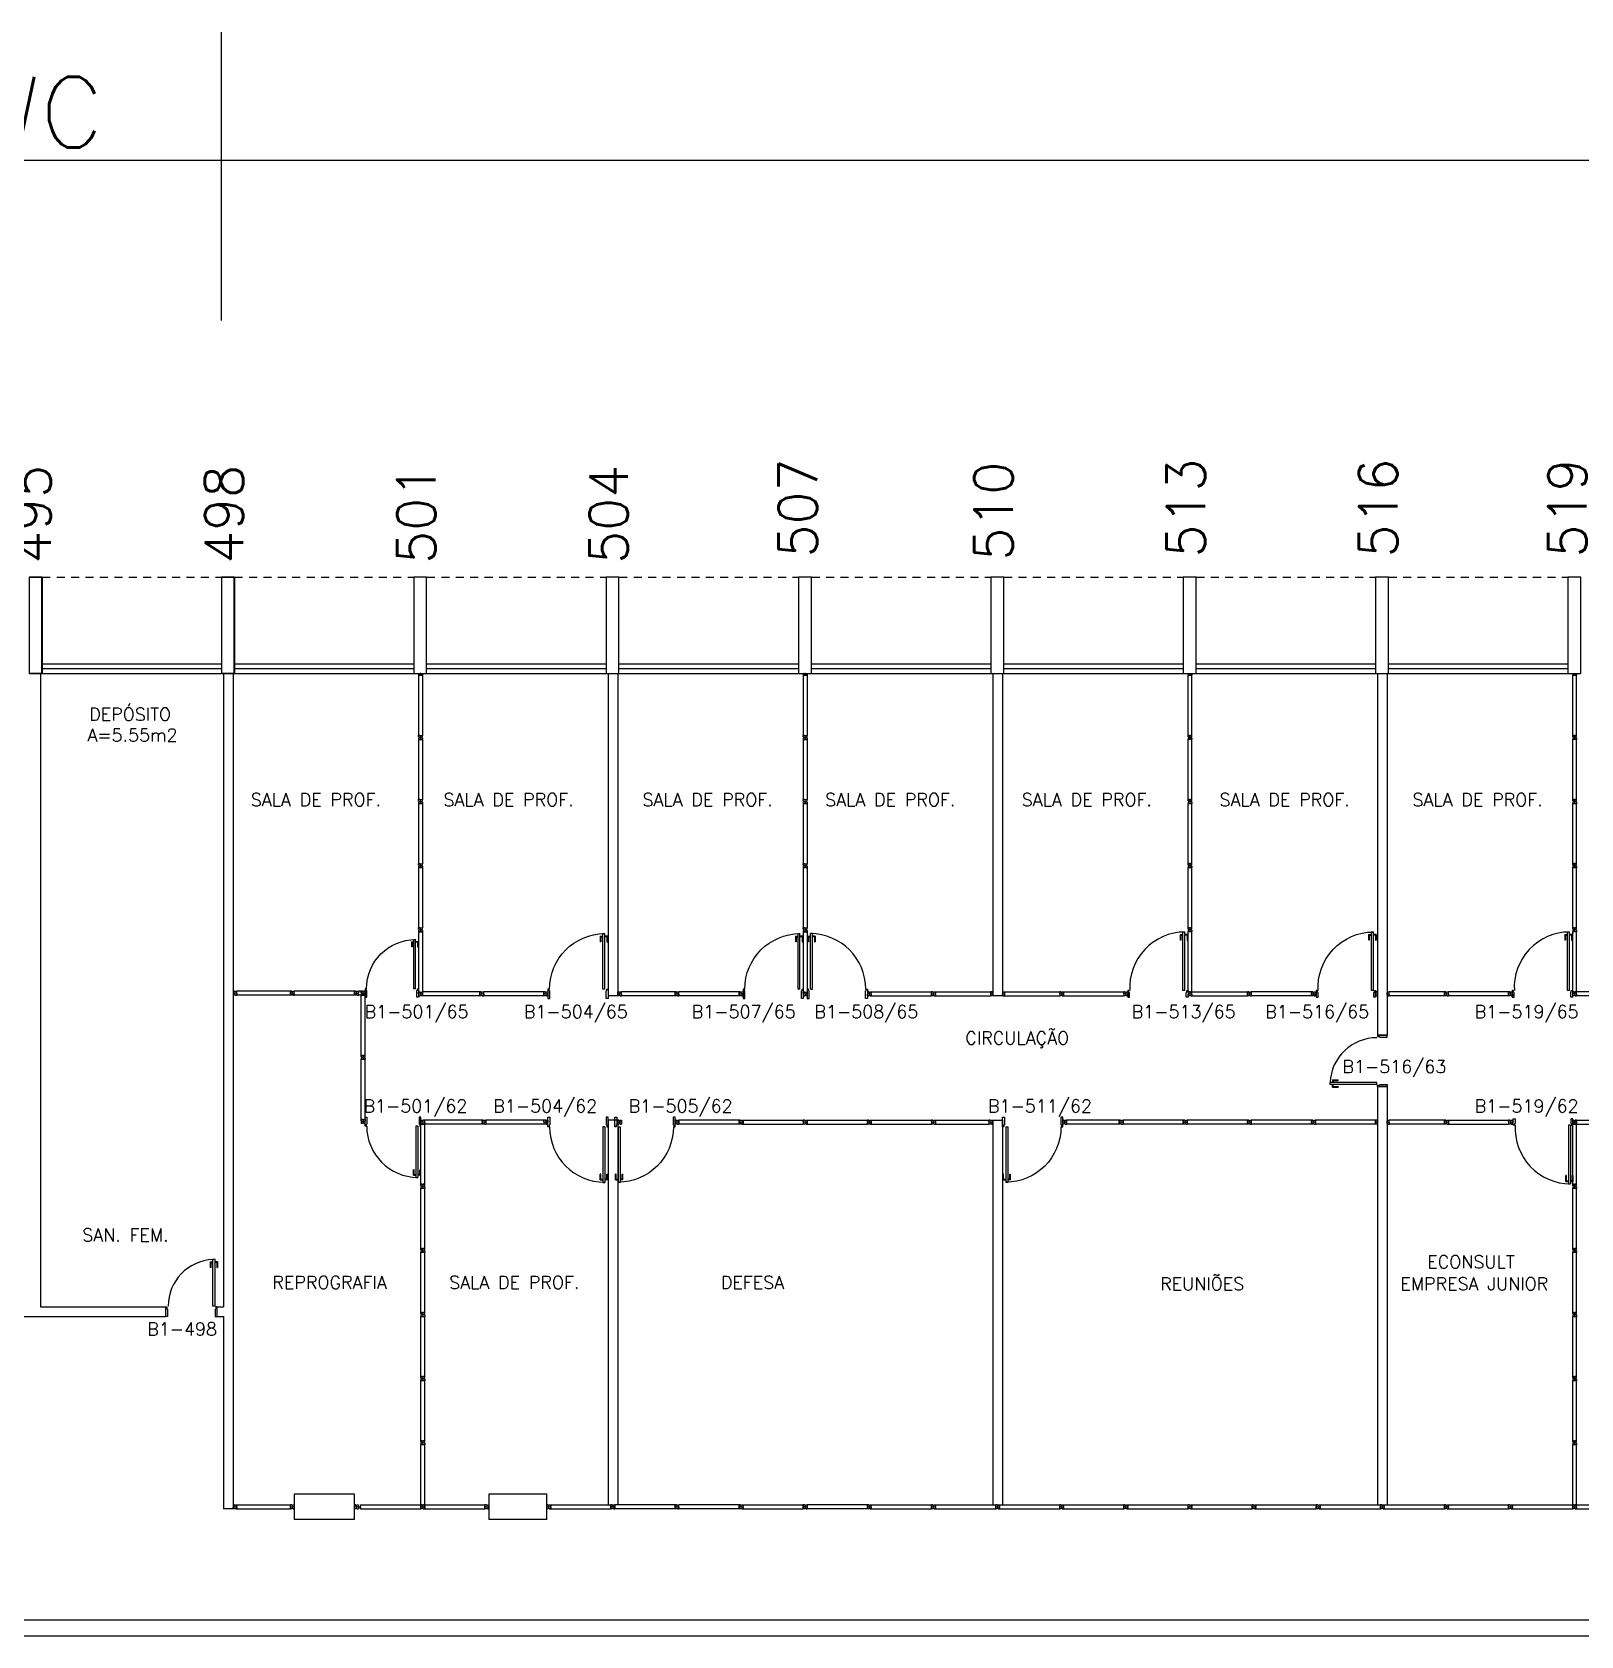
# Model space of a CAD drawing. Header units: millimetres. Extents: x 2308 to 2568, y 1142 to 1238.
# Drawn here: x 2351.47 to 2375.63, y 1211.99 to 1237.01 of the extents above; entities that cross this region are included whole.
import ezdxf
from ezdxf.enums import TextEntityAlignment as Align

# ---------------------------------------------------------------- set-up
doc = ezdxf.new("R2010")
doc.units = ezdxf.units.MM
doc.linetypes.add('HIDDEN2', pattern=[0.1875, 0.125, -0.0625])
for name, color, linetype in [('ALV', 2, 'Continuous'), ('AREA', 2, 'Continuous'), ('DIV', 2, 'Continuous'), ('ESQ', 1, 'Continuous'), ('ESTR', 3, 'Continuous'), ('NOPILAR1', 2, 'Continuous'), ('PORTA', 2, 'Continuous'), ('PROJ', 1, 'HIDDEN2'), ('TEXTO', 2, 'Continuous'), ('TEXTO-ENDEREÇO', 2, 'Continuous'), ('USO1', 2, 'Continuous')]:
    doc.layers.add(name, color=color, linetype=linetype)
doc.styles.add('1', font='romans.shx')
doc.styles.add('NOPILAR', font='simplex.shx', dxfattribs={"height": 0.6})
doc.styles.add('UNB-100', font='simplex.shx', dxfattribs={"height": 0.2})
doc.styles.add('UNB-100-1', font='simplex.shx', dxfattribs={"height": 0.2})
doc.dimstyles.new('1-600', dxfattribs={"dimtxt": 1.1, "dimasz": 2.5, "dimexe": 2, "dimexo": 4, "dimgap": 0.2, "dimtad": 1, "dimdec": 0, "dimzin": 4, "dimdsep": 46, "dimlunit": 6, "dimtxsty": '1', "dimblk1": 'NONE', "dimblk2": 'NONE', "dimsah": 1, "dimcen": 0, "dimclrd": 2, "dimclre": 2, "dimclrt": 2, "dimadec": 0, "dimazin": 0, "dimtfac": 1, "dimtdec": 0, "dimtmove": 2, "dimatfit": 3, "dimldrblk": 'NONE', "dimfxl": 1, "dimtolj": 1, "dimtzin": 0, "dimarcsym": 0})

# ---------------------------------------------------------------- blocks, each defined once
blk = doc.blocks.new('PILAR-SLN')
blk.add_lwpolyline([(0.2, 0), (0.2, -1.5), (0, -1.5), (0, 0)], close=True)
blk = doc.blocks.new('DIVMT-SLN')
for p, q in [((-0.03, 0.03), (-0.03, 0.006)), ((-0.008, 0.03), (-0.03, 0.03)), ((-0.0185, 0.006), (-0.03, 0.006)), ((-0.0185, -0.006), (-0.0185, 0.006)), ((-0.008, 0.03), (-0.008, 0.02)), ((-0.008, 0.02), (0.008, 0.02)), ((-0.0051, 0), (0.0051, 0)), ((0.0051, 0), (-0.0051, 0)), ((-0.0051, 0), (0.0051, 0)), ((0, -0.0051), (0, 0.0051)), ((0, 0.0051), (0, -0.0051)), ((0.008, 0.03), (0.008, 0.02)), ((0.008, 0.03), (0.03, 0.03)), ((0.0205, 0.006), (0.03, 0.006)), ((0.0205, -0.006), (0.0205, 0.006)), ((0.0205, 0.006), (0.0205, -0.006)), ((0.0205, 0.006), (0.03, 0.006)), ((0.97, 0.03), (0.03, 0.03)), ((0.03, 0.006), (0.03, 0.03)), ((0.03, -0.03), (0.03, 0.03)), ((0.03, -0.005), (0.03, 0.005)), ((0.97, -0.03), (0.97, 0.03)), ((0.97, 0.03), (0.97, 0.009)), ((0.97, 0.009), (0.97, 0.027)), ((0.9795, 0.006), (0.97, 0.006)), ((0.97, -0.005), (0.97, 0.005)), ((0.9795, 0.006), (0.9795, -0.006)), ((1.0051, 0), (0.9949, 0)), ((1, 0.0051), (1, -0.0051)), ((-0.0185, -0.006), (-0.03, -0.006)), ((-0.03, -0.03), (-0.03, -0.006)), ((-0.008, -0.03), (-0.03, -0.03)), ((-0.008, -0.03), (-0.008, -0.02)), ((-0.008, -0.02), (0.008, -0.02)), ((0.008, -0.03), (0.008, -0.02)), ((0.008, -0.03), (0.03, -0.03)), ((0.0205, -0.006), (0.03, -0.006)), ((0.0205, -0.006), (0.03, -0.006)), ((0.03, -0.006), (0.03, -0.03)), ((0.97, -0.03), (0.03, -0.03)), ((0.9795, -0.006), (0.97, -0.006)), ((0.97, -0.009), (0.97, -0.027))]:
    blk.add_line(p, q)
blk = doc.blocks.new('MTT-SLN')
for p, q in [((-0.008, 0.03), (-0.03, 0.03)), ((-0.03, 0.03), (-0.03, 0.006)), ((-0.0185, 0.006), (-0.03, 0.006)), ((-0.0185, -0.006), (-0.0185, 0.006)), ((-0.008, 0.03), (-0.008, 0.02)), ((-0.008, 0.02), (0.008, 0.02)), ((-0.0051, 0), (0.0051, 0)), ((0, -0.0051), (0, 0.0051)), ((0.008, 0.03), (0.03, 0.03)), ((0.008, 0.03), (0.008, 0.02)), ((0.0205, -0.006), (0.0205, 0.006)), ((0.0205, 0.006), (0.03, 0.006)), ((0.03, 0.006), (0.03, 0.03)), ((-0.03, -0.03), (-0.03, -0.006)), ((-0.0185, -0.006), (-0.03, -0.006)), ((-0.008, -0.03), (-0.03, -0.03)), ((-0.008, -0.02), (0.008, -0.02)), ((-0.008, -0.03), (-0.008, -0.02)), ((0.008, -0.03), (0.008, -0.02)), ((0.008, -0.03), (0.03, -0.03)), ((0.0205, -0.006), (0.03, -0.006)), ((0.03, -0.006), (0.03, -0.03))]:
    blk.add_line(p, q)
blk = doc.blocks.new('MTINI-SLN')
for p, q in [((-0.03, 0.008), (-0.03, 0.03)), ((0.03, 0.03), (-0.03, 0.03)), ((-0.03, 0.008), (-0.02, 0.008)), ((-0.009, 0.03), (-0.027, 0.03)), ((-0.02, 0.008), (-0.02, 0)), ((-0.001, 0), (-0.02, 0)), ((-0.006, 0.02), (-0.006, 0.03)), ((-0.006, 0.023), (-0.006, 0.027)), ((-0.006, 0.02), (0.006, 0.02)), ((0.005, 0.03), (-0.005, 0.03)), ((0.005, 0), (-0.005, 0)), ((0.004, 0.02), (-0.004, 0.02)), ((0.02, 0), (-0.001, 0)), ((0, -0.005), (0, 0.005)), ((0.006, 0.02), (0.006, 0.03)), ((0.006, 0.023), (0.006, 0.027)), ((0.009, 0.03), (0.027, 0.03)), ((0.03, 0.008), (0.02, 0.008)), ((0.02, 0), (0.02, 0.008)), ((0.03, 0.008), (0.03, 0.03))]:
    blk.add_line(p, q)
blk = doc.blocks.new('DIV-SLN')
for p, q in [((-0.0051, 0), (0.0051, 0)), ((0, -0.0051), (0, 0.0051)), ((0.0205, 0.006), (0.03, 0.006)), ((0.0205, -0.006), (0.0205, 0.006)), ((0.03, 0.03), (0.97, 0.03)), ((0.03, 0.03), (0.03, -0.03)), ((0.03, 0.009), (0.03, 0.027)), ((0.03, 0.005), (0.03, -0.005)), ((0.97, 0.03), (0.97, -0.03)), ((0.9795, 0.006), (0.97, 0.006)), ((0.97, 0.005), (0.97, -0.005)), ((0.9795, -0.006), (0.9795, 0.006)), ((1.0051, 0), (0.9949, 0)), ((0.9949, 0), (1.0051, 0)), ((1, -0.0051), (1, 0.0051)), ((0.0205, -0.006), (0.03, -0.006)), ((0.03, -0.03), (0.03, -0.009)), ((0.03, -0.009), (0.03, -0.027)), ((0.03, -0.03), (0.97, -0.03)), ((0.9795, -0.006), (0.97, -0.006))]:
    blk.add_line(p, q)
blk = doc.blocks.new('PDV1E-SLN')
at = {"layer": 'DIV'}
for p, q in [((-0.94, 0.075), (-0.91, 0.075)), ((-0.94, 0.06), (-0.94, 0.075)), ((-0.94, -0.06), (-0.94, 0.06)), ((-0.91, 0.075), (-0.91, -0.045)), ((0, 0.075), (-0.03, 0.075)), ((-0.03, 0.075), (-0.03, -0.045)), ((0, 0.06), (0, 0.075)), ((0, -0.06), (0, 0.06)), ((-0.94, -0.075), (-0.94, -0.06)), ((-0.92, -0.075), (-0.94, -0.075)), ((-0.92, -0.045), (-0.92, -0.075)), ((-0.92, -0.045), (-0.91, -0.045)), ((-0.082, -0.075), (-0.082, -0.94)), ((-0.052, -0.075), (-0.082, -0.075)), ((-0.052, -0.075), (-0.052, -0.94)), ((-0.02, -0.045), (-0.03, -0.045)), ((-0.02, -0.045), (-0.02, -0.075)), ((-0.02, -0.075), (0, -0.075)), ((0, -0.075), (0, -0.06)), ((-0.082, -0.94), (-0.052, -0.94))]:
    blk.add_line(p, q, dxfattribs=at)
at = {"layer": 'DIV', "color": 1}
for p, q in [((-0.114, -0.81), (-0.124, -0.81)), ((-0.124, -0.9), (-0.124, -0.81)), ((-0.124, -0.9), (-0.082, -0.9)), ((-0.114, -0.89), (-0.114, -0.81)), ((-0.114, -0.89), (-0.082, -0.89)), ((-0.019, -0.89), (-0.052, -0.89)), ((-0.009, -0.9), (-0.052, -0.9)), ((-0.019, -0.81), (-0.009, -0.81)), ((-0.019, -0.89), (-0.019, -0.81)), ((-0.009, -0.9), (-0.009, -0.81))]:
    blk.add_line(p, q, dxfattribs=at)
blk.add_arc((-0.049, -0.075), 0.864, 179.9757, 269.8462, dxfattribs=at)
blk = doc.blocks.new('PE80-SLN')
at = {"color": 2}
for p, q in [((0.075, 0), (-0.075, 0)), ((-0.075, -0.03), (-0.075, 0)), ((0.075, 0), (0.075, -0.02)), ((0.04, -0.03), (-0.075, -0.03)), ((0.075, -0.02), (0.04, -0.02)), ((0.04, -0.03), (0.04, -0.02)), ((0.085, -0.03), (0.817, -0.03)), ((0.085, -0.03), (0.085, -0.065)), ((0.085, -0.065), (0.817, -0.065)), ((0.817, -0.065), (0.817, -0.03)), ((0.04, -0.771), (-0.075, -0.771)), ((-0.075, -0.771), (-0.075, -0.801)), ((0.075, -0.801), (-0.075, -0.801)), ((0.075, -0.802), (-0.075, -0.802)), ((0.04, -0.771), (0.04, -0.781)), ((0.075, -0.781), (0.04, -0.781)), ((0.075, -0.801), (0.075, -0.781))]:
    blk.add_line(p, q, dxfattribs=at)
at = {"color": 1}
for p, q in [((0.777, 0.01), (0.687, 0.01)), ((0.687, 0), (0.687, 0.01)), ((0.777, 0.01), (0.777, -0.03)), ((0.767, 0), (0.687, 0)), ((0.767, -0.095), (0.687, -0.095)), ((0.687, -0.095), (0.687, -0.105)), ((0.777, -0.105), (0.687, -0.105)), ((0.767, 0), (0.767, -0.03)), ((0.767, -0.095), (0.767, -0.065)), ((0.777, -0.105), (0.777, -0.065))]:
    blk.add_line(p, q, dxfattribs=at)
blk.add_arc((0.085, -0.03), 0.731, 270, 357.3429, dxfattribs=at)
blk = doc.blocks.new('PDV2E-SLN')
at = {"layer": 'DIV', "color": 1}
for p, q in [((0.023, 0.925), (0.063, 0.925)), ((0.023, 0.925), (0.023, 0.835)), ((0.033, 0.835), (0.023, 0.835)), ((0.033, 0.915), (0.063, 0.915)), ((0.033, 0.915), (0.033, 0.835)), ((0.138, 0.925), (0.097, 0.925)), ((0.128, 0.915), (0.097, 0.915)), ((0.128, 0.915), (0.128, 0.835)), ((0.128, 0.835), (0.137, 0.835)), ((0.138, 0.925), (0.138, 0.835))]:
    blk.add_line(p, q, dxfattribs=at)
at = {"layer": 'DIV'}
for p, q in [((0.065, 0.05), (0.065, 0.965)), ((0.095, 0.965), (0.065, 0.965)), ((0.095, 0.05), (0.095, 0.965)), ((0.049, 0.05), (0.029, 0.05)), ((0.029, 0.05), (0.029, 0.035)), ((0.029, 0.035), (0.029, -0.035)), ((0.049, 0.02), (0.049, 0.05)), ((0.049, 0.02), (0.059, 0.02)), ((0.059, -0.05), (0.059, 0.02)), ((0.065, 0.05), (0.095, 0.05)), ((0.928, -0.05), (0.928, 0.02)), ((0.938, 0.02), (0.928, 0.02)), ((0.938, 0.05), (0.958, 0.05)), ((0.938, 0.02), (0.938, 0.05)), ((0.958, 0.05), (0.958, 0.035)), ((0.958, 0.035), (0.958, -0.035)), ((0.029, -0.035), (0.029, -0.05)), ((0.029, -0.05), (0.059, -0.05)), ((0.958, -0.05), (0.928, -0.05)), ((0.958, -0.035), (0.958, -0.05))]:
    blk.add_line(p, q, dxfattribs=at)
at = {"layer": 'DIV', "color": 1}
blk.add_arc((0.063, 0.1), 0.864, 356.655, 89.8436, dxfattribs=at)
blk = doc.blocks.new('PDV2D-SLN')
at = {"layer": 'DIV'}
for p, q in [((0.03, 0.05), (0.06, 0.05)), ((0.03, 0.035), (0.03, 0.05)), ((0.03, -0.035), (0.03, 0.035)), ((0.06, 0.05), (0.06, -0.02)), ((0.941, 0.05), (0.941, -0.02)), ((0.971, 0.05), (0.941, 0.05)), ((0.971, 0.035), (0.971, 0.05)), ((0.971, -0.035), (0.971, 0.035)), ((0.03, -0.05), (0.03, -0.035)), ((0.05, -0.05), (0.03, -0.05)), ((0.05, -0.02), (0.06, -0.02)), ((0.05, -0.02), (0.05, -0.05)), ((0.079, -0.05), (0.109, -0.05)), ((0.079, -0.05), (0.079, -0.965)), ((0.109, -0.05), (0.109, -0.965)), ((0.951, -0.02), (0.941, -0.02)), ((0.951, -0.02), (0.951, -0.05)), ((0.951, -0.05), (0.971, -0.05)), ((0.971, -0.05), (0.971, -0.035)), ((0.109, -0.965), (0.079, -0.965))]:
    blk.add_line(p, q, dxfattribs=at)
at = {"layer": 'DIV', "color": 1}
for p, q in [((0.036, -0.925), (0.036, -0.835)), ((0.046, -0.835), (0.036, -0.835)), ((0.036, -0.925), (0.076, -0.925)), ((0.046, -0.915), (0.046, -0.835)), ((0.046, -0.915), (0.076, -0.915)), ((0.141, -0.915), (0.111, -0.915)), ((0.151, -0.925), (0.111, -0.925)), ((0.141, -0.915), (0.141, -0.835)), ((0.141, -0.835), (0.151, -0.835)), ((0.151, -0.925), (0.151, -0.835))]:
    blk.add_line(p, q, dxfattribs=at)
blk.add_arc((0.076, -0.1), 0.864, 270.1564, 3.345, dxfattribs=at)
blk = doc.blocks.new('DIVINI-SLN')
for p, q in [((-0.005, 0), (0.005, 0)), ((0.008, 0.02), (0, 0.02)), ((0, 0.001), (0, 0.02)), ((0, -0.005), (0, 0.005)), ((0, -0.02), (0, 0.001)), ((0.008, 0.03), (0.03, 0.03)), ((0.008, 0.03), (0.008, 0.02)), ((0.02, 0.006), (0.03, 0.006)), ((0.02, 0.006), (0.02, -0.006)), ((0.02, -0.004), (0.02, 0.004)), ((0.023, 0.006), (0.027, 0.006)), ((0.97, 0.03), (0.03, 0.03)), ((0.03, -0.03), (0.03, 0.03)), ((0.03, 0.009), (0.03, 0.027)), ((0.03, -0.005), (0.03, 0.005)), ((0.97, 0.03), (0.97, 0.009)), ((0.97, -0.03), (0.97, 0.03)), ((0.97, 0.009), (0.97, 0.027)), ((0.98, 0.006), (0.97, 0.006)), ((0.97, -0.005), (0.97, 0.005)), ((0.98, 0.006), (0.98, -0.006)), ((0.99, 0), (1.008, 0)), ((0.999, 0.006), (0.999, -0.006)), ((0, -0.02), (0.008, -0.02)), ((0.008, -0.03), (0.008, -0.02)), ((0.008, -0.03), (0.03, -0.03)), ((0.02, -0.006), (0.03, -0.006)), ((0.023, -0.006), (0.027, -0.006)), ((0.03, -0.009), (0.03, -0.027)), ((0.97, -0.03), (0.03, -0.03)), ((0.98, -0.006), (0.97, -0.006)), ((0.97, -0.009), (0.97, -0.027))]:
    blk.add_line(p, q)
blk = doc.blocks.new('PD80-SLN')
at = {"color": 1}
for p, q in [((-0.777, 0.01), (-0.777, -0.03)), ((-0.777, 0.01), (-0.687, 0.01)), ((-0.687, 0), (-0.687, 0.01)), ((-0.777, -0.105), (-0.777, -0.065)), ((-0.777, -0.105), (-0.687, -0.105)), ((-0.767, 0), (-0.767, -0.03)), ((-0.767, 0), (-0.687, 0)), ((-0.767, -0.095), (-0.767, -0.065)), ((-0.767, -0.095), (-0.687, -0.095)), ((-0.687, -0.095), (-0.687, -0.105))]:
    blk.add_line(p, q, dxfattribs=at)
at = {"color": 2}
for p, q in [((-0.075, 0), (0.075, 0)), ((-0.075, 0), (-0.075, -0.02)), ((0.075, -0.03), (0.075, 0)), ((-0.817, -0.065), (-0.817, -0.03)), ((-0.085, -0.03), (-0.817, -0.03)), ((-0.085, -0.065), (-0.817, -0.065)), ((-0.085, -0.03), (-0.085, -0.065)), ((-0.075, -0.02), (-0.04, -0.02)), ((-0.04, -0.03), (-0.04, -0.02)), ((-0.04, -0.03), (0.075, -0.03)), ((-0.075, -0.781), (-0.04, -0.781)), ((-0.075, -0.801), (-0.075, -0.781)), ((-0.075, -0.801), (0.075, -0.801)), ((-0.075, -0.802), (0.075, -0.802)), ((-0.04, -0.771), (0.075, -0.771)), ((-0.04, -0.771), (-0.04, -0.781)), ((0.075, -0.771), (0.075, -0.801))]:
    blk.add_line(p, q, dxfattribs=at)
at = {"color": 1}
blk.add_arc((-0.085, -0.03), 0.731, 182.6571, 270, dxfattribs=at)
blk = doc.blocks.new('*D76')
at = {"layer": 'USO1', "color": 2, "lineweight": -2, "transparency": 16777216}
for p, q in [((2348.631, 1232.506), (2348.631, 1237.006)), ((2354.426, 1232.506), (2354.426, 1237.006)), ((2354.426, 1235.006), (2348.631, 1235.006))]:
    blk.add_line(p, q, dxfattribs=at)
at = {"layer": 'USO1', "color": 2, "transparency": 16777216, "insert": (2351.529, 1235.756), "char_height": 1.1, "attachment_point": 5, "style": '1'}
blk.add_mtext('\\A1;WC', dxfattribs=at)
blk = doc.blocks.new('_NONE')
at = {"color": 0, "linetype": 'ByBlock'}
blk.add_circle((0, 0), 0.25, dxfattribs=at)
blk = doc.blocks.new('*D77')
at = {"layer": 'USO1', "color": 2, "lineweight": -2, "transparency": 16777216}
for p, q in [((2354.426, 1232.506), (2354.426, 1237.006)), ((2420.429, 1232.506), (2420.429, 1237.006)), ((2420.429, 1235.006), (2354.426, 1235.006))]:
    blk.add_line(p, q, dxfattribs=at)
at = {"layer": 'USO1', "color": 2, "transparency": 16777216, "insert": (2387.427, 1235.756), "char_height": 1.1, "attachment_point": 5, "style": '1'}
blk.add_mtext('\\A1;Economia', dxfattribs=at)

msp = doc.modelspace()

# ---------------------------------------------------------------- linework, layer by layer
at = {"layer": 'ALV'}
for p, q in [((2351.606, 1227.006), (2351.606, 1217.126)), ((2354.456, 1227.006), (2354.456, 1217.126)), ((2354.606, 1227.006), (2354.606, 1213.978)), ((2354.606, 1227.006), (2354.606, 1213.978)), ((2354.606, 1227.006), (2354.606, 1213.978)), ((2360.456, 1227.006), (2360.456, 1221.978)), ((2360.606, 1227.006), (2360.606, 1221.978)), ((2366.456, 1227.006), (2366.456, 1221.978)), ((2366.606, 1227.006), (2366.606, 1221.978)), ((2372.456, 1227.006), (2372.456, 1221.364)), ((2372.606, 1227.006), (2372.606, 1221.364)), ((2360.606, 1221.978), (2360.456, 1221.978)), ((2366.606, 1221.978), (2366.456, 1221.978)), ((2372.606, 1221.364), (2372.456, 1221.364)), ((2372.456, 1220.562), (2372.456, 1214.039)), ((2372.606, 1220.562), (2372.456, 1220.562)), ((2372.606, 1220.562), (2372.606, 1214.039)), ((2360.456, 1220.038), (2360.456, 1214.038)), ((2360.606, 1220.038), (2360.456, 1220.038)), ((2360.606, 1220.038), (2360.606, 1214.038)), ((2366.456, 1220.038), (2366.456, 1214.04)), ((2366.456, 1220.038), (2366.606, 1220.038)), ((2366.606, 1220.038), (2366.606, 1214.04)), ((2351.606, 1217.126), (2353.555, 1217.126)), ((2353.555, 1217.126), (2353.555, 1216.976)), ((2354.356, 1217.126), (2354.356, 1216.976)), ((2354.356, 1217.126), (2354.456, 1217.126)), ((2349.508, 1216.976), (2353.555, 1216.976)), ((2354.356, 1216.976), (2354.456, 1216.976)), ((2354.456, 1216.976), (2354.456, 1213.978)), ((2354.606, 1213.978), (2354.456, 1213.978)), ((2354.606, 1213.978), (2354.456, 1213.978)), ((2354.606, 1213.978), (2354.456, 1213.978)), ((2366.456, 1214.04), (2366.606, 1214.04)), ((2372.456, 1214.039), (2372.606, 1214.039)), ((2324.472, 1212.245), (2546.431, 1212.245)), ((2324.472, 1211.995), (2546.481, 1211.995))]:
    msp.add_line(p, q, dxfattribs=at)
at = {"layer": 'DIV'}
for p, q in [((2354.628, 1222.048), (2354.606, 1222.048)), ((2354.628, 1221.988), (2354.606, 1221.988)), ((2354.628, 1222.048), (2354.628, 1222.038)), ((2354.628, 1222.038), (2354.644, 1222.038)), ((2354.628, 1221.998), (2354.644, 1221.998)), ((2354.628, 1221.988), (2354.628, 1221.998)), ((2354.631, 1222.018), (2354.641, 1222.018)), ((2354.641, 1222.018), (2354.631, 1222.018)), ((2354.631, 1222.018), (2354.641, 1222.018)), ((2354.636, 1222.023), (2354.636, 1222.012)), ((2354.636, 1222.012), (2354.636, 1222.023)), ((2354.644, 1222.048), (2354.666, 1222.048)), ((2354.644, 1222.048), (2354.644, 1222.038)), ((2354.644, 1221.988), (2354.644, 1221.998)), ((2354.644, 1221.988), (2354.666, 1221.988)), ((2354.657, 1222.024), (2354.666, 1222.024)), ((2354.657, 1222.024), (2354.657, 1222.012)), ((2354.657, 1222.012), (2354.657, 1222.024)), ((2354.657, 1222.024), (2354.666, 1222.024)), ((2354.657, 1222.012), (2354.666, 1222.012)), ((2354.657, 1222.012), (2354.666, 1222.012)), ((2354.666, 1221.988), (2354.666, 1222.048)), ((2354.666, 1222.024), (2354.666, 1222.048)), ((2355.501, 1222.048), (2354.666, 1222.048)), ((2354.666, 1222.013), (2354.666, 1222.023)), ((2354.666, 1222.012), (2354.666, 1221.988)), ((2355.501, 1221.988), (2354.666, 1221.988)), ((2355.501, 1222.048), (2355.501, 1222.027)), ((2355.501, 1221.988), (2355.501, 1222.048)), ((2355.501, 1222.027), (2355.501, 1222.045)), ((2355.511, 1222.024), (2355.501, 1222.024)), ((2355.501, 1222.013), (2355.501, 1222.023)), ((2355.511, 1222.012), (2355.501, 1222.012)), ((2355.501, 1222.009), (2355.501, 1221.991)), ((2355.511, 1222.024), (2355.511, 1222.012)), ((2355.536, 1222.018), (2355.526, 1222.018)), ((2355.531, 1222.023), (2355.531, 1222.012)), ((2356.606, 1222.048), (2356.561, 1222.048)), ((2356.606, 1221.988), (2356.561, 1221.988)), ((2358.456, 1222.038), (2357.561, 1222.038)), ((2357.561, 1222.038), (2357.561, 1221.978)), ((2358.456, 1221.978), (2357.561, 1221.978)), ((2358.456, 1222.038), (2358.456, 1222.017)), ((2358.456, 1221.978), (2358.456, 1222.038)), ((2358.456, 1222.017), (2358.456, 1222.035)), ((2358.466, 1222.014), (2358.456, 1222.014)), ((2358.456, 1222.003), (2358.456, 1222.013)), ((2358.466, 1222.002), (2358.456, 1222.002)), ((2358.456, 1221.999), (2358.456, 1221.981)), ((2358.466, 1222.014), (2358.466, 1222.002)), ((2358.491, 1222.008), (2358.481, 1222.008)), ((2358.486, 1222.013), (2358.486, 1222.002)), ((2360.606, 1221.978), (2360.606, 1222.038)), ((2360.628, 1222.038), (2360.606, 1222.038)), ((2360.606, 1222.038), (2360.606, 1222.014)), ((2360.618, 1222.014), (2360.606, 1222.014)), ((2360.606, 1222.003), (2360.606, 1222.013)), ((2360.606, 1221.978), (2360.606, 1222.002)), ((2360.618, 1222.002), (2360.606, 1222.002)), ((2360.628, 1221.978), (2360.606, 1221.978)), ((2360.618, 1222.002), (2360.618, 1222.014)), ((2360.628, 1222.038), (2360.628, 1222.028)), ((2360.628, 1222.028), (2360.644, 1222.028)), ((2360.628, 1221.988), (2360.644, 1221.988)), ((2360.628, 1221.978), (2360.628, 1221.988)), ((2360.631, 1222.008), (2360.641, 1222.008)), ((2360.641, 1222.008), (2360.631, 1222.008)), ((2360.631, 1222.008), (2360.641, 1222.008)), ((2360.636, 1222.013), (2360.636, 1222.002)), ((2360.636, 1222.002), (2360.636, 1222.013)), ((2360.644, 1222.038), (2360.666, 1222.038)), ((2360.644, 1222.038), (2360.644, 1222.028)), ((2360.644, 1221.978), (2360.644, 1221.988)), ((2360.644, 1221.978), (2360.666, 1221.978)), ((2360.657, 1222.014), (2360.666, 1222.014)), ((2360.657, 1222.014), (2360.657, 1222.002)), ((2360.657, 1222.002), (2360.657, 1222.014)), ((2360.657, 1222.014), (2360.666, 1222.014)), ((2360.657, 1222.002), (2360.666, 1222.002)), ((2360.657, 1222.002), (2360.666, 1222.002)), ((2360.666, 1221.978), (2360.666, 1222.038)), ((2360.666, 1222.014), (2360.666, 1222.038)), ((2361.501, 1222.038), (2360.666, 1222.038)), ((2360.666, 1222.003), (2360.666, 1222.013)), ((2360.666, 1222.002), (2360.666, 1221.978)), ((2361.501, 1221.978), (2360.666, 1221.978)), ((2361.501, 1222.038), (2361.501, 1222.017)), ((2361.501, 1221.978), (2361.501, 1222.038)), ((2361.501, 1222.017), (2361.501, 1222.035)), ((2361.511, 1222.014), (2361.501, 1222.014)), ((2361.501, 1222.003), (2361.501, 1222.013)), ((2361.511, 1222.002), (2361.501, 1222.002)), ((2361.501, 1221.999), (2361.501, 1221.981)), ((2361.511, 1222.014), (2361.511, 1222.002)), ((2361.536, 1222.008), (2361.526, 1222.008)), ((2361.531, 1222.013), (2361.531, 1222.002)), ((2365.526, 1222.008), (2365.536, 1222.008)), ((2365.531, 1222.013), (2365.531, 1222.002)), ((2365.552, 1222.014), (2365.561, 1222.014)), ((2365.552, 1222.014), (2365.552, 1222.002)), ((2365.552, 1222.002), (2365.561, 1222.002)), ((2365.561, 1222.038), (2365.561, 1222.017)), ((2365.561, 1221.978), (2365.561, 1222.038)), ((2365.561, 1222.038), (2366.426, 1222.038)), ((2365.561, 1222.017), (2365.561, 1222.035)), ((2365.561, 1222.003), (2365.561, 1222.013)), ((2365.561, 1221.999), (2365.561, 1221.981)), ((2365.561, 1221.978), (2366.426, 1221.978)), ((2366.426, 1221.978), (2366.426, 1222.038)), ((2366.601, 1222.008), (2366.611, 1222.008)), ((2366.606, 1222.002), (2366.606, 1222.013)), ((2366.627, 1222.014), (2366.636, 1222.014)), ((2366.627, 1222.002), (2366.627, 1222.014)), ((2366.627, 1222.002), (2366.636, 1222.002)), ((2366.636, 1222.038), (2366.636, 1221.978)), ((2366.636, 1222.038), (2367.501, 1222.038)), ((2366.636, 1222.017), (2366.636, 1222.035)), ((2366.636, 1222.013), (2366.636, 1222.003)), ((2366.636, 1221.978), (2366.636, 1221.999)), ((2366.636, 1221.999), (2366.636, 1221.981)), ((2366.636, 1221.978), (2367.501, 1221.978)), ((2367.501, 1222.038), (2367.501, 1221.978)), ((2367.523, 1222.038), (2367.501, 1222.038)), ((2367.501, 1222.014), (2367.501, 1222.038)), ((2367.511, 1222.014), (2367.501, 1222.014)), ((2367.511, 1222.014), (2367.501, 1222.014)), ((2367.501, 1222.013), (2367.501, 1222.003)), ((2367.511, 1222.002), (2367.501, 1222.002)), ((2367.511, 1222.002), (2367.501, 1222.002)), ((2367.501, 1222.002), (2367.501, 1221.978)), ((2367.523, 1221.978), (2367.501, 1221.978)), ((2367.511, 1222.002), (2367.511, 1222.014)), ((2367.511, 1222.014), (2367.511, 1222.002)), ((2367.523, 1222.038), (2367.523, 1222.028)), ((2367.539, 1222.028), (2367.523, 1222.028)), ((2367.539, 1221.988), (2367.523, 1221.988)), ((2367.523, 1221.978), (2367.523, 1221.988)), ((2367.536, 1222.008), (2367.526, 1222.008)), ((2367.526, 1222.008), (2367.536, 1222.008)), ((2367.536, 1222.008), (2367.526, 1222.008)), ((2367.531, 1222.002), (2367.531, 1222.013)), ((2367.531, 1222.013), (2367.531, 1222.002)), ((2367.539, 1222.038), (2367.561, 1222.038)), ((2367.539, 1222.038), (2367.539, 1222.028)), ((2367.539, 1221.978), (2367.539, 1221.988)), ((2367.539, 1221.978), (2367.561, 1221.978)), ((2367.55, 1222.014), (2367.55, 1222.002)), ((2367.55, 1222.014), (2367.561, 1222.014)), ((2367.55, 1222.002), (2367.561, 1222.002)), ((2367.561, 1222.038), (2367.561, 1222.014)), ((2367.561, 1221.978), (2367.561, 1222.002)), ((2369.561, 1222.038), (2370.426, 1222.038)), ((2369.561, 1221.978), (2370.426, 1221.978)), ((2370.426, 1221.978), (2370.426, 1222.038)), ((2370.435, 1222.014), (2370.426, 1222.014)), ((2370.426, 1222.003), (2370.426, 1222.013)), ((2370.435, 1222.002), (2370.426, 1222.002)), ((2370.435, 1222.014), (2370.435, 1222.002)), ((2370.451, 1222.008), (2370.461, 1222.008)), ((2370.461, 1222.008), (2370.451, 1222.008)), ((2370.456, 1222.013), (2370.456, 1222.002)), ((2372.426, 1221.978), (2372.426, 1222.038)), ((2372.426, 1222.038), (2372.426, 1222.017)), ((2372.426, 1222.017), (2372.426, 1222.035)), ((2372.436, 1222.014), (2372.426, 1222.014)), ((2372.426, 1222.003), (2372.426, 1222.013)), ((2372.436, 1222.002), (2372.426, 1222.002)), ((2372.426, 1221.999), (2372.426, 1221.981)), ((2372.436, 1222.014), (2372.436, 1222.002)), ((2372.461, 1222.008), (2372.451, 1222.008)), ((2372.456, 1222.013), (2372.456, 1222.002)), ((2372.611, 1222.008), (2372.601, 1222.008)), ((2372.601, 1222.008), (2372.611, 1222.008)), ((2372.606, 1222.013), (2372.606, 1222.002)), ((2372.627, 1222.014), (2372.627, 1222.002)), ((2372.627, 1222.014), (2372.636, 1222.014)), ((2372.627, 1222.002), (2372.636, 1222.002)), ((2373.501, 1222.038), (2372.636, 1222.038)), ((2372.636, 1221.978), (2372.636, 1222.038)), ((2372.636, 1222.003), (2372.636, 1222.013)), ((2373.501, 1221.978), (2372.636, 1221.978)), ((2373.501, 1221.978), (2373.501, 1222.038)), ((2373.501, 1222.038), (2373.501, 1222.017)), ((2373.501, 1222.017), (2373.501, 1222.035)), ((2373.511, 1222.014), (2373.501, 1222.014)), ((2373.501, 1222.003), (2373.501, 1222.013)), ((2373.511, 1222.002), (2373.501, 1222.002)), ((2373.501, 1221.999), (2373.501, 1221.981)), ((2373.511, 1222.014), (2373.511, 1222.002)), ((2373.536, 1222.008), (2373.526, 1222.008)), ((2373.531, 1222.013), (2373.531, 1222.002)), ((2358.491, 1220.038), (2357.596, 1220.038)), ((2357.596, 1219.978), (2357.596, 1220.038)), ((2358.491, 1219.978), (2357.596, 1219.978)), ((2358.491, 1220.038), (2358.491, 1219.978)), ((2358.491, 1220.017), (2358.491, 1220.035)), ((2358.501, 1220.014), (2358.491, 1220.014)), ((2358.491, 1220.013), (2358.491, 1220.003)), ((2358.501, 1220.002), (2358.491, 1220.002)), ((2358.491, 1219.978), (2358.491, 1219.999)), ((2358.491, 1219.999), (2358.491, 1219.981)), ((2358.501, 1220.002), (2358.501, 1220.014)), ((2358.526, 1220.008), (2358.516, 1220.008)), ((2358.521, 1220.002), (2358.521, 1220.013)), ((2360.606, 1220.038), (2360.606, 1219.978)), ((2360.606, 1220.038), (2360.606, 1220.014)), ((2360.628, 1220.038), (2360.606, 1220.038)), ((2360.618, 1220.014), (2360.606, 1220.014)), ((2360.606, 1220.013), (2360.606, 1220.003)), ((2360.606, 1219.978), (2360.606, 1220.002)), ((2360.618, 1220.002), (2360.606, 1220.002)), ((2360.628, 1219.978), (2360.606, 1219.978)), ((2360.618, 1220.014), (2360.618, 1220.002)), ((2360.628, 1220.038), (2360.628, 1220.028)), ((2360.628, 1220.028), (2360.644, 1220.028)), ((2360.628, 1219.988), (2360.644, 1219.988)), ((2360.628, 1219.978), (2360.628, 1219.988)), ((2360.631, 1220.008), (2360.641, 1220.008)), ((2360.641, 1220.008), (2360.631, 1220.008)), ((2360.631, 1220.008), (2360.641, 1220.008)), ((2360.636, 1220.002), (2360.636, 1220.013)), ((2360.636, 1220.013), (2360.636, 1220.002)), ((2360.644, 1220.038), (2360.666, 1220.038)), ((2360.644, 1220.038), (2360.644, 1220.028)), ((2360.644, 1219.978), (2360.644, 1219.988)), ((2360.644, 1219.978), (2360.666, 1219.978)), ((2360.657, 1220.014), (2360.666, 1220.014)), ((2360.657, 1220.002), (2360.657, 1220.014)), ((2360.657, 1220.014), (2360.666, 1220.014)), ((2360.657, 1220.014), (2360.657, 1220.002)), ((2360.657, 1220.002), (2360.666, 1220.002)), ((2360.657, 1220.002), (2360.666, 1220.002)), ((2360.666, 1220.038), (2360.666, 1219.978)), ((2360.666, 1220.014), (2360.666, 1220.038)), ((2360.666, 1220.013), (2360.666, 1220.003)), ((2360.666, 1220.002), (2360.666, 1219.978)), ((2365.526, 1220.008), (2365.536, 1220.008)), ((2365.531, 1220.002), (2365.531, 1220.013)), ((2365.552, 1220.014), (2365.561, 1220.014)), ((2365.552, 1220.002), (2365.552, 1220.014)), ((2365.552, 1220.002), (2365.561, 1220.002)), ((2365.561, 1220.038), (2365.561, 1219.978)), ((2365.561, 1220.038), (2366.396, 1220.038)), ((2365.561, 1220.017), (2365.561, 1220.035)), ((2365.561, 1220.013), (2365.561, 1220.003)), ((2365.561, 1219.978), (2365.561, 1219.999)), ((2365.561, 1219.999), (2365.561, 1219.981)), ((2365.561, 1219.978), (2366.396, 1219.978)), ((2366.396, 1220.038), (2366.396, 1219.978)), ((2366.418, 1220.038), (2366.396, 1220.038)), ((2366.396, 1220.014), (2366.396, 1220.038)), ((2366.406, 1220.014), (2366.396, 1220.014)), ((2366.406, 1220.014), (2366.396, 1220.014)), ((2366.396, 1220.013), (2366.396, 1220.003)), ((2366.406, 1220.002), (2366.396, 1220.002)), ((2366.406, 1220.002), (2366.396, 1220.002)), ((2366.396, 1220.002), (2366.396, 1219.978)), ((2366.418, 1219.978), (2366.396, 1219.978)), ((2366.406, 1220.002), (2366.406, 1220.014)), ((2366.406, 1220.014), (2366.406, 1220.002)), ((2366.418, 1220.038), (2366.418, 1220.028)), ((2366.434, 1220.028), (2366.418, 1220.028)), ((2366.434, 1219.988), (2366.418, 1219.988)), ((2366.418, 1219.978), (2366.418, 1219.988)), ((2366.431, 1220.008), (2366.421, 1220.008)), ((2366.421, 1220.008), (2366.431, 1220.008)), ((2366.431, 1220.008), (2366.421, 1220.008)), ((2366.426, 1220.002), (2366.426, 1220.013)), ((2366.426, 1220.013), (2366.426, 1220.002)), ((2366.434, 1220.038), (2366.456, 1220.038)), ((2366.434, 1220.038), (2366.434, 1220.028)), ((2366.434, 1219.978), (2366.434, 1219.988)), ((2366.434, 1219.978), (2366.456, 1219.978)), ((2366.445, 1220.014), (2366.445, 1220.002)), ((2366.445, 1220.014), (2366.456, 1220.014)), ((2366.445, 1220.002), (2366.456, 1220.002)), ((2366.456, 1220.038), (2366.456, 1219.978)), ((2366.456, 1220.038), (2366.456, 1220.014)), ((2366.456, 1220.013), (2366.456, 1220.003)), ((2366.456, 1219.978), (2366.456, 1220.002)), ((2367.568, 1220.038), (2367.546, 1220.038)), ((2367.546, 1220.038), (2367.546, 1220.014)), ((2367.558, 1220.014), (2367.546, 1220.014)), ((2367.558, 1220.002), (2367.546, 1220.002)), ((2367.546, 1219.978), (2367.546, 1220.002)), ((2367.568, 1219.978), (2367.546, 1219.978)), ((2367.558, 1220.014), (2367.558, 1220.002)), ((2367.568, 1220.038), (2367.568, 1220.028)), ((2367.568, 1220.028), (2367.584, 1220.028)), ((2367.568, 1219.978), (2367.568, 1219.988)), ((2367.568, 1219.988), (2367.584, 1219.988)), ((2367.571, 1220.008), (2367.581, 1220.008)), ((2367.581, 1220.008), (2367.571, 1220.008)), ((2367.571, 1220.008), (2367.581, 1220.008)), ((2367.576, 1220.013), (2367.576, 1220.002)), ((2367.576, 1220.002), (2367.576, 1220.013)), ((2367.584, 1220.038), (2367.584, 1220.028)), ((2367.584, 1220.038), (2367.606, 1220.038)), ((2367.584, 1219.978), (2367.584, 1219.988)), ((2367.584, 1219.978), (2367.606, 1219.978)), ((2367.597, 1220.014), (2367.597, 1220.002)), ((2367.597, 1220.014), (2367.606, 1220.014)), ((2367.597, 1220.002), (2367.597, 1220.014)), ((2367.597, 1220.014), (2367.606, 1220.014)), ((2367.597, 1220.002), (2367.606, 1220.002)), ((2367.597, 1220.002), (2367.606, 1220.002)), ((2368.427, 1220.038), (2367.606, 1220.038)), ((2367.606, 1220.014), (2367.606, 1220.038)), ((2367.606, 1220.038), (2367.606, 1219.978)), ((2367.606, 1220.013), (2367.606, 1220.003)), ((2367.606, 1220.002), (2367.606, 1219.978)), ((2368.427, 1219.978), (2367.606, 1219.978)), ((2368.427, 1220.038), (2368.427, 1219.978)), ((2368.427, 1220.017), (2368.427, 1220.035)), ((2368.436, 1220.014), (2368.427, 1220.014)), ((2368.427, 1220.013), (2368.427, 1220.003)), ((2368.436, 1220.002), (2368.427, 1220.002)), ((2368.427, 1219.999), (2368.427, 1219.981)), ((2368.427, 1219.978), (2368.427, 1219.999)), ((2368.436, 1220.002), (2368.436, 1220.014)), ((2368.462, 1220.008), (2368.452, 1220.008)), ((2368.457, 1220.002), (2368.457, 1220.013)), ((2372.611, 1220.008), (2372.601, 1220.008)), ((2372.601, 1220.008), (2372.611, 1220.008)), ((2372.606, 1220.013), (2372.606, 1220.002)), ((2372.627, 1220.014), (2372.627, 1220.002)), ((2372.627, 1220.014), (2372.636, 1220.014)), ((2372.627, 1220.002), (2372.636, 1220.002)), ((2373.501, 1220.038), (2372.636, 1220.038)), ((2372.636, 1219.978), (2372.636, 1220.038)), ((2372.636, 1220.003), (2372.636, 1220.013)), ((2373.501, 1219.978), (2372.636, 1219.978)), ((2373.501, 1220.038), (2373.501, 1220.017)), ((2373.501, 1219.978), (2373.501, 1220.038)), ((2373.501, 1220.017), (2373.501, 1220.035)), ((2373.511, 1220.014), (2373.501, 1220.014)), ((2373.501, 1220.003), (2373.501, 1220.013)), ((2373.511, 1220.002), (2373.501, 1220.002)), ((2373.501, 1219.999), (2373.501, 1219.981)), ((2373.511, 1220.014), (2373.511, 1220.002)), ((2373.536, 1220.008), (2373.526, 1220.008)), ((2373.531, 1220.013), (2373.531, 1220.002)), ((2355.561, 1214.208), (2355.561, 1213.808)), ((2356.501, 1214.208), (2355.561, 1214.208)), ((2356.501, 1213.808), (2356.501, 1214.208)), ((2358.596, 1214.208), (2358.596, 1213.808)), ((2359.501, 1214.208), (2358.596, 1214.208)), ((2359.501, 1213.808), (2359.501, 1214.208)), ((2354.631, 1214.008), (2354.641, 1214.008)), ((2354.636, 1214.013), (2354.636, 1214.002)), ((2354.657, 1214.014), (2354.657, 1214.002)), ((2354.657, 1214.014), (2354.666, 1214.014)), ((2354.657, 1214.002), (2354.666, 1214.002)), ((2354.666, 1214.038), (2355.501, 1214.038)), ((2354.666, 1213.978), (2354.666, 1214.038)), ((2354.666, 1214.038), (2354.666, 1214.017)), ((2354.666, 1214.017), (2354.666, 1214.035)), ((2354.666, 1214.003), (2354.666, 1214.013)), ((2354.666, 1213.999), (2354.666, 1213.981)), ((2354.666, 1213.978), (2355.501, 1213.978)), ((2355.501, 1213.978), (2355.501, 1214.038)), ((2356.501, 1213.808), (2355.561, 1213.808)), ((2359.501, 1213.808), (2358.596, 1213.808))]:
    msp.add_line(p, q, dxfattribs=at)
at = {"layer": 'ESQ'}
for p, q in [((2351.631, 1227.156), (2354.433, 1227.156)), ((2351.631, 1227.081), (2354.433, 1227.081)), ((2354.631, 1227.156), (2357.433, 1227.156)), ((2354.631, 1227.081), (2357.433, 1227.081)), ((2357.631, 1227.156), (2360.433, 1227.156)), ((2357.631, 1227.081), (2360.433, 1227.081)), ((2360.631, 1227.156), (2363.433, 1227.156)), ((2360.631, 1227.081), (2363.433, 1227.081)), ((2363.631, 1227.156), (2366.433, 1227.156)), ((2363.631, 1227.081), (2366.433, 1227.081)), ((2366.631, 1227.156), (2369.433, 1227.156)), ((2366.631, 1227.081), (2369.433, 1227.081)), ((2369.631, 1227.156), (2372.433, 1227.156)), ((2369.631, 1227.081), (2372.433, 1227.081)), ((2372.631, 1227.156), (2375.433, 1227.156)), ((2372.631, 1227.081), (2375.433, 1227.081)), ((2351.631, 1227.006), (2354.433, 1227.006)), ((2354.631, 1227.006), (2357.433, 1227.006)), ((2357.631, 1227.006), (2360.433, 1227.006)), ((2360.631, 1227.006), (2363.433, 1227.006)), ((2363.631, 1227.006), (2366.433, 1227.006)), ((2366.631, 1227.006), (2369.433, 1227.006)), ((2369.631, 1227.006), (2372.433, 1227.006)), ((2372.631, 1227.006), (2375.433, 1227.006))]:
    msp.add_line(p, q, dxfattribs=at)
at = {"layer": 'ESTR'}
for points in [[(2351.631, 1228.506), (2351.631, 1227.006), (2351.431, 1227.006), (2351.431, 1228.506)], [(2354.631, 1228.506), (2354.631, 1227.006), (2354.431, 1227.006), (2354.431, 1228.506)]]:
    msp.add_lwpolyline(points, close=True, dxfattribs=at)
at = {"layer": 'PROJ'}
for p, q in [((2351.631, 1228.506), (2354.431, 1228.506)), ((2354.631, 1228.506), (2357.431, 1228.506)), ((2357.631, 1228.506), (2360.431, 1228.506)), ((2360.631, 1228.506), (2363.431, 1228.506)), ((2363.631, 1228.506), (2366.431, 1228.506)), ((2366.631, 1228.506), (2369.431, 1228.506)), ((2369.631, 1228.506), (2372.431, 1228.506)), ((2372.631, 1228.506), (2375.431, 1228.506))]:
    msp.add_line(p, q, dxfattribs=at)

# ---------------------------------------------------------------- block references
at = {"xscale": -0.8883154133714575, "yscale": 0.8883154133714584, "zscale": 0.8883154133714571, "rotation": 180}
msp.add_blockref('PDV1E-SLN', (2357.501, 1222.021), dxfattribs=at)
at = {"xscale": -1, "rotation": 180}
for p in [(2360.456, 1222.008), (2363.501, 1222.008)]:
    msp.add_blockref('PDV1E-SLN', p, dxfattribs=at)
at = {"rotation": 180}
msp.add_blockref('PDV1E-SLN', (2363.561, 1222.008), dxfattribs=at)
at = {"xscale": 0.9255501911773663, "yscale": 0.9255501911773663, "zscale": 0.9255501911773663}
msp.add_blockref('PDV1E-SLN', (2357.536, 1220.015), dxfattribs=at)
msp.add_blockref('PDV1E-SLN', (2360.456, 1220.008))
at = {"xscale": -1}
for p in [(2360.561, 1220.008), (2366.606, 1220.008)]:
    msp.add_blockref('PDV1E-SLN', p, dxfattribs=at)
at = {"layer": 'DIV', "xscale": -1}
for name, p, rotation in [('DIVMT-SLN', (2357.531, 1226.006), 270), ('DIVMT-SLN', (2363.531, 1226.006), 270), ('DIVMT-SLN', (2357.531, 1225.006), 270), ('DIVMT-SLN', (2363.531, 1225.006), 270), ('DIVMT-SLN', (2357.531, 1224.006), 270), ('DIVMT-SLN', (2363.531, 1224.006), 270), ('DIVMT-SLN', (2357.531, 1223.006), 270), ('DIVMT-SLN', (2363.531, 1223.006), 270), ('DIVMT-SLN', (2357.531, 1222.006), 270), ('DIVMT-SLN', (2363.531, 1222.006), 270), ('MTT-SLN', (2364.531, 1222.008), 180), ('MTINI-SLN', (2366.606, 1222.008), 270), ('DIVMT-SLN', (2370.456, 1222.008), 180), ('DIVMT-SLN', (2358.521, 1220.008), 180), ('DIVMT-SLN', (2361.531, 1220.008), 180), ('DIVMT-SLN', (2368.457, 1220.008), 180), ('DIVMT-SLN', (2369.457, 1220.008), 180), ('DIVMT-SLN', (2370.457, 1220.008), 180), ('DIVMT-SLN', (2371.457, 1220.008), 180), ('MTINI-SLN', (2372.457, 1220.008), 90)]:
    msp.add_blockref(name, p, dxfattribs=dict(at, rotation=rotation))
at = {"layer": 'DIV'}
for name, p, rotation in [('MTINI-SLN', (2357.531, 1227.006), 180), ('MTINI-SLN', (2363.531, 1227.006), 180), ('DIVINI-SLN', (2369.531, 1227.006), 270), ('DIVINI-SLN', (2375.531, 1227.006), 270), ('DIVMT-SLN', (2369.531, 1226.008), 270), ('DIVMT-SLN', (2375.531, 1226.008), 270), ('DIVMT-SLN', (2369.531, 1225.008), 270), ('DIVMT-SLN', (2375.531, 1225.008), 270), ('DIVMT-SLN', (2369.531, 1224.008), 270), ('DIVMT-SLN', (2375.531, 1224.008), 270), ('PDV2D-SLN', (2369.531, 1222.008), 180), ('DIVMT-SLN', (2369.531, 1223.008), 270), ('PDV2D-SLN', (2375.529, 1222.008), 180), ('DIVMT-SLN', (2375.531, 1223.008), 270), ('MTT-SLN', (2356.531, 1222.018), 180), ('MTT-SLN', (2356.636, 1222.018), 180), ('DIVMT-SLN', (2356.636, 1222.018), 270), ('MTT-SLN', (2359.486, 1222.008), 180), ('MTT-SLN', (2362.531, 1222.008), 180), ('MTINI-SLN', (2366.456, 1222.008), 90), ('DIVMT-SLN', (2368.531, 1222.008), 180), ('MTINI-SLN', (2372.456, 1222.008), 90), ('MTINI-SLN', (2372.606, 1222.008), 270), ('DIV-SLN', (2374.531, 1222.008), 180), ('DIV-SLN', (2376.531, 1222.008), 180), ('PE80-SLN', (2372.531, 1220.562), 180), ('DIVMT-SLN', (2356.636, 1221.018), 270), ('DIVMT-SLN', (2357.566, 1220.008), 270), ('DIVMT-SLN', (2363.531, 1220.008), 180), ('DIVMT-SLN', (2364.531, 1220.008), 180), ('DIVMT-SLN', (2365.531, 1220.008), 180), ('MTINI-SLN', (2372.606, 1220.008), 270), ('DIVMT-SLN', (2374.531, 1220.008), 180), ('PDV2E-SLN', (2375.531, 1220.008), 180), ('DIVMT-SLN', (2375.531, 1220.008), 270), ('DIVMT-SLN', (2376.531, 1220.008), 180), ('DIVMT-SLN', (2357.566, 1219.008), 270), ('DIVMT-SLN', (2375.531, 1219.008), 270), ('DIVMT-SLN', (2357.566, 1218.008), 270), ('DIVMT-SLN', (2375.531, 1218.008), 270), ('DIVMT-SLN', (2357.566, 1217.008), 270), ('DIVMT-SLN', (2375.531, 1217.008), 270), ('DIVMT-SLN', (2357.566, 1216.008), 270), ('DIVMT-SLN', (2375.531, 1216.008), 270), ('DIVMT-SLN', (2357.566, 1215.008), 270), ('DIVMT-SLN', (2375.531, 1215.008), 270)]:
    msp.add_blockref(name, p, dxfattribs=dict(at, rotation=rotation))
at = {"layer": 'DIV', "xscale": -1}
for name, p in [('PDV2E-SLN', (2372.456, 1222.008)), ('DIVMT-SLN', (2365.531, 1222.008)), ('MTT-SLN', (2371.456, 1222.008)), ('MTT-SLN', (2356.636, 1220.018)), ('MTT-SLN', (2359.486, 1220.008)), ('MTT-SLN', (2362.531, 1220.008)), ('MTT-SLN', (2355.531, 1214.008)), ('DIVMT-SLN', (2357.566, 1214.008)), ('DIVMT-SLN', (2358.566, 1214.008)), ('DIVMT-SLN', (2360.531, 1214.008)), ('DIVMT-SLN', (2363.531, 1214.008)), ('DIVMT-SLN', (2365.531, 1214.008)), ('DIVMT-SLN', (2366.531, 1214.008)), ('DIVMT-SLN', (2367.531, 1214.008)), ('DIVMT-SLN', (2368.531, 1214.008)), ('DIVMT-SLN', (2369.531, 1214.008)), ('DIVMT-SLN', (2370.531, 1214.008)), ('DIVMT-SLN', (2371.531, 1214.008)), ('DIVMT-SLN', (2372.531, 1214.008)), ('DIVMT-SLN', (2373.531, 1214.008)), ('DIVMT-SLN', (2374.531, 1214.008)), ('DIVMT-SLN', (2375.531, 1214.008)), ('DIVMT-SLN', (2376.531, 1214.008))]:
    msp.add_blockref(name, p, dxfattribs=at)
at = {"layer": 'DIV'}
for name, p in [('DIVMT-SLN', (2355.531, 1222.018)), ('DIVMT-SLN', (2358.486, 1222.008)), ('DIVMT-SLN', (2361.531, 1222.008)), ('MTT-SLN', (2369.531, 1222.008)), ('MTT-SLN', (2373.531, 1222.008)), ('MTT-SLN', (2374.531, 1222.008)), ('MTT-SLN', (2375.531, 1222.008)), ('MTT-SLN', (2364.531, 1220.008)), ('MTT-SLN', (2373.531, 1220.008)), ('MTT-SLN', (2354.636, 1214.008)), ('MTT-SLN', (2356.531, 1214.008)), ('MTT-SLN', (2359.531, 1214.008)), ('DIVMT-SLN', (2360.531, 1214.008)), ('DIVMT-SLN', (2361.531, 1214.008)), ('MTT-SLN', (2362.531, 1214.008)), ('MTT-SLN', (2362.531, 1214.008)), ('DIVMT-SLN', (2363.531, 1214.008)), ('MTT-SLN', (2364.531, 1214.008))]:
    msp.add_blockref(name, p, dxfattribs=at)
at = {"layer": 'ESTR', "xscale": -1}
for p in [(2351.626, 1228.506), (2354.626, 1228.506), (2357.626, 1228.506), (2360.626, 1228.506), (2363.626, 1228.506), (2366.626, 1228.506), (2369.626, 1228.506), (2372.626, 1228.506), (2375.626, 1228.506)]:
    msp.add_blockref('PILAR-SLN', p, dxfattribs=at)
at = {"layer": 'PORTA', "rotation": 270}
msp.add_blockref('PD80-SLN', (2354.356, 1217.051), dxfattribs=at)

# ---------------------------------------------------------------- texts
at = {"layer": 'AREA', "style": 'UNB-100'}
msp.add_text('A=5.55m2', height=0.2, dxfattribs=at).set_placement((2353.038, 1225.943), align=Align.CENTER)
at = {"layer": 'NOPILAR1', "style": 'NOPILAR'}
for s, p in [('495', (2351.766, 1228.714)), ('495', (2351.766, 1228.714)), ('498', (2354.766, 1228.714)), ('498', (2354.766, 1228.714)), ('504', (2360.766, 1228.714)), ('504', (2360.766, 1228.714)), ('507', (2363.716, 1228.814)), ('507', (2363.716, 1228.814)), ('510', (2366.766, 1228.764)), ('510', (2366.766, 1228.764)), ('513', (2369.766, 1228.814)), ('513', (2369.766, 1228.814)), ('516', (2372.766, 1228.814)), ('516', (2372.766, 1228.814)), ('519', (2375.716, 1228.814)), ('519', (2375.716, 1228.814)), ('501', (2357.766, 1228.714)), ('501', (2357.766, 1228.714))]:
    msp.add_text(s, height=0.6, rotation=90, dxfattribs=at).set_placement(p)
at = {"layer": 'TEXTO', "linetype": 'Continuous', "style": 'UNB-100'}
for s, p in [('DEPÓSITO', (2352.363, 1226.268)), ('SALA DE PROF.', (2354.883, 1224.936)), ('SALA DE PROF.', (2357.888, 1224.936)), ('SALA DE PROF.', (2360.992, 1224.936)), ('SALA DE PROF.', (2363.841, 1224.936)), ('SALA DE PROF.', (2366.907, 1224.936)), ('SALA DE PROF.', (2369.992, 1224.936)), ('SALA DE PROF.', (2373.001, 1224.936)), ('CIRCULAÇÃO', (2366.027, 1221.218)), ('SAN. FEM.', (2352.255, 1218.147)), ('ECONSULT', (2373.232, 1217.728)), ('REPROGRAFIA', (2355.22, 1217.407)), ('SALA DE PROF.', (2357.977, 1217.407)), (' DEFESA', (2362.077, 1217.407)), ('REUNIÕES', (2369.066, 1217.386)), ('EMPRESA JUNIOR', (2372.814, 1217.386))]:
    msp.add_text(s, height=0.2, dxfattribs=at).set_placement(p)
at = {"layer": 'TEXTO-ENDEREÇO', "style": 'UNB-100-1'}
for s, p in [('B1-501/65', (2356.659, 1221.63)), ('B1-504/65', (2359.143, 1221.63)), ('B1-507/65', (2361.761, 1221.63)), ('B1-508/65', (2363.674, 1221.63)), ('B1-513/65', (2368.623, 1221.63)), ('B1-516/65', (2370.706, 1221.63)), ('B1-519/65', (2373.972, 1221.63)), ('B1-516/63', (2371.909, 1220.774)), ('B1-501/62', (2356.641, 1220.158)), ('B1-504/62', (2358.666, 1220.158)), ('B1-505/62', (2360.778, 1220.158)), ('B1-511/62', (2366.382, 1220.158)), ('B1-519/62', (2373.972, 1220.158)), ('B1-498', (2353.268, 1216.68))]:
    msp.add_text(s, height=0.2, dxfattribs=at).set_placement(p)

# ---------------------------------------------------------------- dimensions: what is measured, and where the dimension line sits
at = {"layer": 'USO1'}
for p1, p2, text, picture, middle in [((2354.426, 1228.506), (2348.631, 1228.506), 'WC', '*D76', (2351.529, 1235.756)), ((2420.429, 1228.506), (2354.426, 1228.506), 'Economia', '*D77', (2387.427, 1235.756))]:
    dim = msp.add_aligned_dim(p1=p1, p2=p2, distance=-6.5, text=text, dimstyle='1-600', dxfattribs=at)
    dim.commit()
    dim.dimension.update_dxf_attribs({"geometry": picture, "text_midpoint": middle})

doc.saveas('drawing.dxf')
